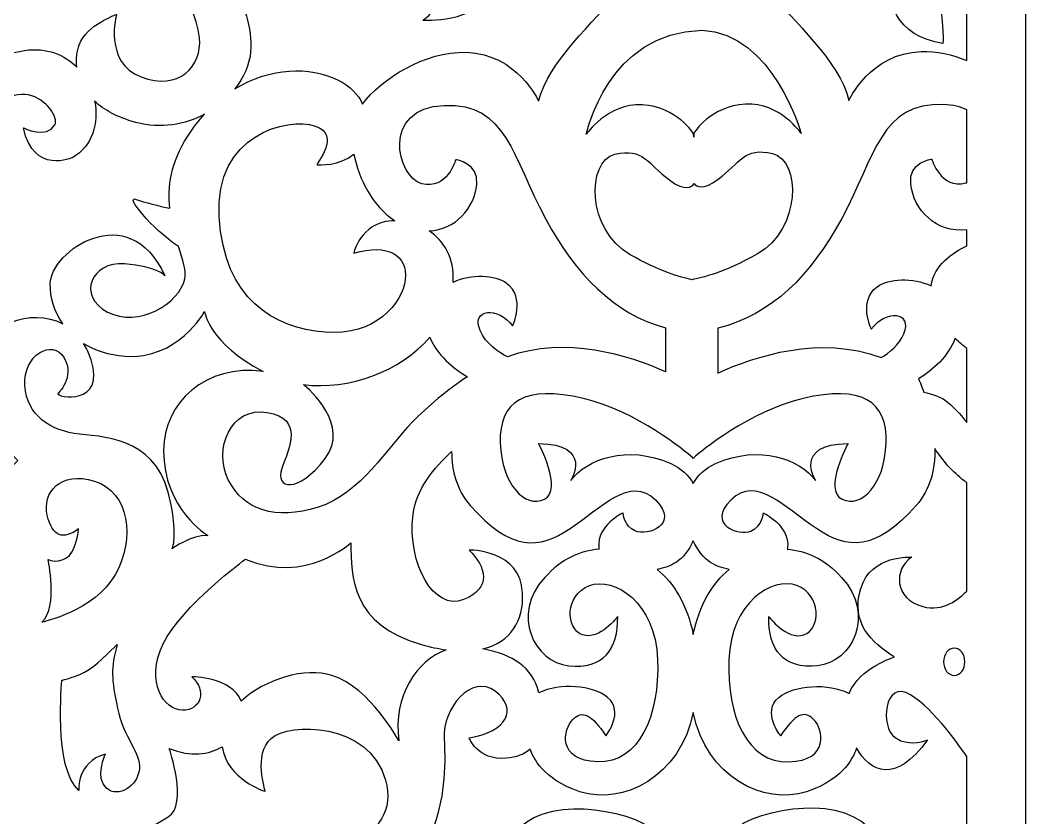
# Model space of a CAD drawing. Header units: centimetres. Extents: x -27 to -22.22, y -0.78 to 9.
# Drawn here: x -24.122 to -22.222, y 0.776 to 2.283 of the extents above; entities that cross this region are included whole.
import ezdxf

# ---------------------------------------------------------------- set-up
doc = ezdxf.new("R2010")
doc.units = ezdxf.units.CM
doc.header["$MEASUREMENT"] = 0
doc.layers.add('layer 1', color=7, linetype='Continuous')

msp = doc.modelspace()

# ---------------------------------------------------------------- linework, layer by layer
at = {"layer": 'layer 1', "color": 250, "lineweight": 30}
for points, knots in [([(-26.99914, 9.00077), (-26.99914, 9.00077), (-22.22244, 9.00077), (-22.22244, 9.00077), (-22.22244, 9.00077), (-22.22244, 9.00077), (-22.22244, -0.7761), (-22.22244, -0.7761), (-22.22244, -0.7761), (-22.22244, -0.7761), (-26.99914, -0.7761), (-26.99914, -0.7761), (-26.99914, -0.7761), (-26.99914, -0.7761), (-26.99914, 9.00077), (-26.99914, 9.00077)], [0, 0, 0, 0, 0.2, 0.2, 0.2, 0.2, 0.4, 0.4, 0.4, 0.4, 0.6, 0.6, 0.6, 0.6, 1, 1, 1, 1]), ([(-22.33418, 2.65579), (-22.33418, 2.65579), (-22.33418, 2.44066), (-22.33418, 2.44066), (-22.33418, 2.44066), (-22.35915, 2.44315), (-22.43363, 2.44529), (-22.46298, 2.38742), (-22.46298, 2.38742), (-22.49846, 2.31739), (-22.4646, 2.25286), (-22.37909, 2.23913), (-22.37909, 2.23913), (-22.37909, 2.23913), (-22.37747, 2.26934), (-22.38553, 2.32425), (-22.38553, 2.32425), (-22.39021, 2.35608), (-22.36023, 2.36902), (-22.33418, 2.37426), (-22.33418, 2.37426), (-22.33418, 2.37426), (-22.33418, 2.20713), (-22.33418, 2.20713), (-22.33418, 2.20713), (-22.36158, 2.21823), (-22.39109, 2.22486), (-22.4203, 2.22396), (-22.4203, 2.22396), (-22.51658, 2.22099), (-22.55684, 2.13158), (-22.55684, 2.13158), (-22.55684, 2.13158), (-22.57434, 2.20608), (-22.66362, 2.28205), (-22.70739, 2.33869), (-22.70739, 2.33869), (-22.75115, 2.39531), (-22.7249, 2.46534), (-22.64612, 2.49215), (-22.64612, 2.49215), (-22.56733, 2.51897), (-22.54283, 2.41617), (-22.58309, 2.39829), (-22.58309, 2.39829), (-22.62336, 2.3804), (-22.64612, 2.40424), (-22.64612, 2.40424), (-22.64612, 2.40424), (-22.64612, 2.40424), (-22.64787, 2.34912), (-22.60235, 2.33423), (-22.60235, 2.33423), (-22.55684, 2.31932), (-22.47455, 2.32528), (-22.48681, 2.45491), (-22.48681, 2.45491), (-22.49906, 2.58455), (-22.64787, 2.58006), (-22.73891, 2.54579), (-22.73891, 2.54579), (-22.82995, 2.51152), (-22.83169, 2.35954), (-22.83169, 2.34763), (-22.83169, 2.34763), (-22.83169, 2.3357), (-22.86144, 2.34018), (-22.86144, 2.34018), (-22.86144, 2.34018), (-22.86144, 2.34018), (-22.86116, 2.33921), (-22.86116, 2.33921), (-22.86116, 2.33921), (-22.86512, 2.34039), (-22.86799, 2.34251), (-22.86799, 2.3462), (-22.86799, 2.3462), (-22.86799, 2.35811), (-22.86974, 2.5101), (-22.96077, 2.54436), (-22.96077, 2.54436), (-23.05181, 2.57863), (-23.20061, 2.58312), (-23.21286, 2.45348), (-23.21286, 2.45348), (-23.22512, 2.32385), (-23.14285, 2.31789), (-23.09734, 2.33279), (-23.09734, 2.33279), (-23.05181, 2.34768), (-23.05356, 2.40282), (-23.05356, 2.40282), (-23.05356, 2.40282), (-23.05356, 2.40282), (-23.07631, 2.37897), (-23.11657, 2.39685), (-23.11657, 2.39685), (-23.15684, 2.41475), (-23.13233, 2.51756), (-23.05356, 2.49075), (-23.05356, 2.49075), (-22.97477, 2.46391), (-22.94852, 2.39387), (-22.99228, 2.33726), (-22.99228, 2.33726), (-23.03605, 2.28064), (-23.12534, 2.20465), (-23.14285, 2.13016), (-23.14285, 2.13016), (-23.14285, 2.13016), (-23.18312, 2.21955), (-23.27939, 2.22254), (-23.27939, 2.22254), (-23.3587, 2.22499), (-23.44041, 2.17183), (-23.47554, 2.1247), (-23.47554, 2.1247), (-23.48345, 2.14217), (-23.49831, 2.15856), (-23.52306, 2.1706), (-23.52306, 2.1706), (-23.57511, 2.19591), (-23.64934, 2.19501), (-23.71686, 2.1533), (-23.71686, 2.1533), (-23.69963, 2.17513), (-23.68889, 2.19972), (-23.68706, 2.22336), (-23.68706, 2.22336), (-23.68348, 2.26973), (-23.70158, 2.3165), (-23.71645, 2.34622), (-23.71645, 2.34622), (-23.66509, 2.34538), (-23.6099, 2.35186), (-23.55424, 2.36792), (-23.55424, 2.36792), (-23.51116, 2.38034), (-23.47146, 2.39719), (-23.43811, 2.41702), (-23.43811, 2.41702), (-23.41768, 2.41662), (-23.34997, 2.41196), (-23.33152, 2.36843), (-23.33152, 2.36843), (-23.30967, 2.317), (-23.36173, 2.2827), (-23.36173, 2.2827), (-23.36173, 2.2827), (-23.36173, 2.2827), (-23.25764, 2.27699), (-23.24086, 2.33556), (-23.24086, 2.33556), (-23.2247, 2.39191), (-23.26444, 2.46672), (-23.3765, 2.46477), (-23.3765, 2.46477), (-23.36157, 2.48042), (-23.35049, 2.49695), (-23.34418, 2.51392), (-23.34418, 2.51392), (-23.3214, 2.57503), (-23.31791, 2.63164), (-23.3214, 2.68974), (-23.3214, 2.68974), (-23.32492, 2.74785), (-23.26889, 2.81191), (-23.22512, 2.77915), (-23.22512, 2.77915), (-23.18135, 2.74637), (-23.20236, 2.70167), (-23.27414, 2.69124), (-23.27414, 2.69124), (-23.27414, 2.69124), (-23.25839, 2.64801), (-23.20411, 2.6525), (-23.20411, 2.6525), (-23.18471, 2.65409), (-23.1696, 2.65988), (-23.15861, 2.66972), (-23.15861, 2.66972), (-23.15403, 2.65536), (-23.13476, 2.61217), (-23.06504, 2.58932), (-23.06504, 2.58932), (-22.98437, 2.56292), (-22.87524, 2.61722), (-22.85088, 2.73872), (-22.85088, 2.73872), (-22.82649, 2.61722), (-22.7174, 2.56292), (-22.63674, 2.58932), (-22.63674, 2.58932), (-22.56301, 2.61347), (-22.54573, 2.66036), (-22.54251, 2.67189), (-22.54251, 2.67189), (-22.51696, 2.62669), (-22.46851, 2.60249), (-22.40814, 2.68727), (-22.40814, 2.68727), (-22.40814, 2.68727), (-22.44038, 2.67218), (-22.46943, 2.69138), (-22.46943, 2.69138), (-22.49846, 2.71063), (-22.4904, 2.80261), (-22.44038, 2.7724), (-22.44038, 2.7724), (-22.39566, 2.7454), (-22.34451, 2.6712), (-22.33418, 2.65579)], [0, 0, 0, 0, 0.0185185, 0.0185185, 0.0185185, 0.0185185, 0.037037, 0.037037, 0.037037, 0.037037, 0.0555556, 0.0555556, 0.0555556, 0.0555556, 0.0740741, 0.0740741, 0.0740741, 0.0740741, 0.0925926, 0.0925926, 0.0925926, 0.0925926, 0.1111111, 0.1111111, 0.1111111, 0.1111111, 0.1296296, 0.1296296, 0.1296296, 0.1296296, 0.1481481, 0.1481481, 0.1481481, 0.1481481, 0.1666667, 0.1666667, 0.1666667, 0.1666667, 0.1851852, 0.1851852, 0.1851852, 0.1851852, 0.2037037, 0.2037037, 0.2037037, 0.2037037, 0.2222222, 0.2222222, 0.2222222, 0.2222222, 0.2407407, 0.2407407, 0.2407407, 0.2407407, 0.2592593, 0.2592593, 0.2592593, 0.2592593, 0.2777778, 0.2777778, 0.2777778, 0.2777778, 0.2962963, 0.2962963, 0.2962963, 0.2962963, 0.3148148, 0.3148148, 0.3148148, 0.3148148, 0.3333333, 0.3333333, 0.3333333, 0.3333333, 0.3518519, 0.3518519, 0.3518519, 0.3518519, 0.3703704, 0.3703704, 0.3703704, 0.3703704, 0.3888889, 0.3888889, 0.3888889, 0.3888889, 0.4074074, 0.4074074, 0.4074074, 0.4074074, 0.4259259, 0.4259259, 0.4259259, 0.4259259, 0.4444444, 0.4444444, 0.4444444, 0.4444444, 0.462963, 0.462963, 0.462963, 0.462963, 0.4814815, 0.4814815, 0.4814815, 0.4814815, 0.5, 0.5, 0.5, 0.5, 0.5185185, 0.5185185, 0.5185185, 0.5185185, 0.537037, 0.537037, 0.537037, 0.537037, 0.5555556, 0.5555556, 0.5555556, 0.5555556, 0.5740741, 0.5740741, 0.5740741, 0.5740741, 0.5925926, 0.5925926, 0.5925926, 0.5925926, 0.6111111, 0.6111111, 0.6111111, 0.6111111, 0.6296296, 0.6296296, 0.6296296, 0.6296296, 0.6481481, 0.6481481, 0.6481481, 0.6481481, 0.6666667, 0.6666667, 0.6666667, 0.6666667, 0.6851852, 0.6851852, 0.6851852, 0.6851852, 0.7037037, 0.7037037, 0.7037037, 0.7037037, 0.7222222, 0.7222222, 0.7222222, 0.7222222, 0.7407407, 0.7407407, 0.7407407, 0.7407407, 0.7592593, 0.7592593, 0.7592593, 0.7592593, 0.7777778, 0.7777778, 0.7777778, 0.7777778, 0.7962963, 0.7962963, 0.7962963, 0.7962963, 0.8148148, 0.8148148, 0.8148148, 0.8148148, 0.8333333, 0.8333333, 0.8333333, 0.8333333, 0.8518519, 0.8518519, 0.8518519, 0.8518519, 0.8703704, 0.8703704, 0.8703704, 0.8703704, 0.8888889, 0.8888889, 0.8888889, 0.8888889, 0.9074074, 0.9074074, 0.9074074, 0.9074074, 0.9259259, 0.9259259, 0.9259259, 0.9259259, 0.9444444, 0.9444444, 0.9444444, 0.9444444, 0.962963, 0.962963, 0.962963, 0.962963, 1, 1, 1, 1]), ([(-24.55658, 2.21049), (-24.57098, 2.22837), (-24.59462, 2.26407), (-24.58862, 2.29978), (-24.58862, 2.29978), (-24.58014, 2.35032), (-24.46774, 2.37921), (-24.41895, 2.35755), (-24.41895, 2.35755), (-24.37015, 2.33588), (-24.39562, 2.28172), (-24.39562, 2.28172), (-24.39562, 2.28172), (-24.37356, 2.29547), (-24.36502, 2.31151), (-24.36454, 2.32784), (-24.36454, 2.32784), (-24.3172, 2.30047), (-24.26498, 2.29093), (-24.2189, 2.31284), (-24.2189, 2.31284), (-24.12255, 2.35859), (-24.07102, 2.50926), (-24.07102, 2.50926), (-24.07102, 2.50926), (-24.06571, 2.48053), (-24.0111, 2.44104), (-23.96414, 2.4259), (-23.96414, 2.4259), (-23.93737, 2.4071), (-23.88939, 2.37721), (-23.83776, 2.36296), (-23.83776, 2.36296), (-23.83403, 2.36194), (-23.83028, 2.36096), (-23.82645, 2.36002), (-23.82645, 2.36002), (-23.81122, 2.33271), (-23.78778, 2.28966), (-23.78367, 2.24971), (-23.78367, 2.24971), (-23.77823, 2.19695), (-23.82246, 2.14847), (-23.89396, 2.1759), (-23.89396, 2.1759), (-23.96546, 2.20331), (-23.94028, 2.29412), (-23.94028, 2.29412), (-23.94028, 2.29412), (-23.94028, 2.29412), (-23.99662, 2.27484), (-24.01084, 2.23647), (-24.01084, 2.23647), (-24.01505, 2.22514), (-24.01719, 2.21039), (-24.01524, 2.19443), (-24.01524, 2.19443), (-24.03836, 2.21783), (-24.07198, 2.23191), (-24.11417, 2.22602), (-24.11417, 2.22602), (-24.24355, 2.20796), (-24.2582, 2.10043), (-24.2582, 2.10043), (-24.2582, 2.10043), (-24.30583, 2.1706), (-24.44135, 2.24228), (-24.5494, 2.21268), (-24.5494, 2.21268), (-24.55187, 2.212), (-24.55424, 2.21126), (-24.55658, 2.21049)], [0, 0, 0, 0, 0.0526316, 0.0526316, 0.0526316, 0.0526316, 0.1052632, 0.1052632, 0.1052632, 0.1052632, 0.1578947, 0.1578947, 0.1578947, 0.1578947, 0.2105263, 0.2105263, 0.2105263, 0.2105263, 0.2631579, 0.2631579, 0.2631579, 0.2631579, 0.3157895, 0.3157895, 0.3157895, 0.3157895, 0.3684211, 0.3684211, 0.3684211, 0.3684211, 0.4210526, 0.4210526, 0.4210526, 0.4210526, 0.4736842, 0.4736842, 0.4736842, 0.4736842, 0.5263158, 0.5263158, 0.5263158, 0.5263158, 0.5789474, 0.5789474, 0.5789474, 0.5789474, 0.6315789, 0.6315789, 0.6315789, 0.6315789, 0.6842105, 0.6842105, 0.6842105, 0.6842105, 0.7368421, 0.7368421, 0.7368421, 0.7368421, 0.7894737, 0.7894737, 0.7894737, 0.7894737, 0.8421053, 0.8421053, 0.8421053, 0.8421053, 0.8947368, 0.8947368, 0.8947368, 0.8947368, 1, 1, 1, 1]), ([(-22.84987, 2.06227), (-22.84987, 2.06227), (-22.84962, 2.07022), (-22.84962, 2.07022), (-22.84962, 2.07022), (-22.84962, 2.07022), (-22.81766, 2.12108), (-22.75237, 2.12462), (-22.75237, 2.12462), (-22.68708, 2.12817), (-22.64678, 2.06905), (-22.64678, 2.06905), (-22.64678, 2.06905), (-22.64678, 2.06905), (-22.69991, 2.25929), (-22.83408, 2.26408), (-22.83408, 2.26408), (-22.83408, 2.26408), (-22.83408, 2.26402), (-22.83408, 2.26402), (-22.83408, 2.26402), (-23.01233, 2.26151), (-23.05288, 2.06762), (-23.05288, 2.06762), (-23.05288, 2.06762), (-23.05288, 2.06762), (-23.01259, 2.12672), (-22.9473, 2.12319), (-22.9473, 2.12319), (-22.882, 2.11963), (-22.85007, 2.06879), (-22.85007, 2.06879), (-22.85007, 2.06879), (-22.85007, 2.06879), (-22.84987, 2.06227), (-22.84987, 2.06227)], [0, 0, 0, 0, 0.1, 0.1, 0.1, 0.1, 0.2, 0.2, 0.2, 0.2, 0.3, 0.3, 0.3, 0.3, 0.4, 0.4, 0.4, 0.4, 0.5, 0.5, 0.5, 0.5, 0.6, 0.6, 0.6, 0.6, 0.7, 0.7, 0.7, 0.7, 0.8, 0.8, 0.8, 0.8, 1, 1, 1, 1]), ([(-23.98162, 2.13021), (-23.9643, 2.11394), (-23.93927, 2.09966), (-23.9041, 2.09012), (-23.9041, 2.09012), (-23.85635, 2.07715), (-23.81078, 2.08569), (-23.77381, 2.10569), (-23.77381, 2.10569), (-23.78505, 2.09338), (-23.79579, 2.07953), (-23.80582, 2.06406), (-23.80582, 2.06406), (-23.83831, 2.01401), (-23.84391, 1.96799), (-23.83967, 1.92787), (-23.83967, 1.92787), (-23.85932, 1.93218), (-23.88774, 1.93887), (-23.90307, 1.94465), (-23.90307, 1.94465), (-23.92608, 1.95338), (-23.8737, 1.88888), (-23.82296, 1.85555), (-23.82296, 1.85555), (-23.81505, 1.83022), (-23.8082, 1.80953), (-23.81136, 1.79451), (-23.81136, 1.79451), (-23.8211, 1.74839), (-23.89889, 1.7011), (-23.95725, 1.73185), (-23.95725, 1.73185), (-24.01558, 1.76259), (-23.98781, 1.82761), (-23.92529, 1.82288), (-23.92529, 1.82288), (-23.86277, 1.81814), (-23.8489, 1.80042), (-23.8489, 1.80042), (-23.8489, 1.80042), (-23.91834, 1.95057), (-24.0656, 1.84535), (-24.0656, 1.78504), (-24.0656, 1.78504), (-24.0656, 1.75974), (-24.05809, 1.73295), (-24.04205, 1.70986), (-24.04205, 1.70986), (-24.10234, 1.74133), (-24.1882, 1.70783), (-24.2055, 1.63995), (-24.2055, 1.63995), (-24.22826, 1.55056), (-24.12703, 1.45171), (-24.12703, 1.45171), (-24.12703, 1.45171), (-24.17947, 1.40136), (-24.15392, 1.31668), (-24.15392, 1.31668), (-24.15392, 1.31668), (-24.19021, 1.33957), (-24.23591, 1.34529), (-24.25608, 1.28924), (-24.25608, 1.28924), (-24.27625, 1.23316), (-24.22651, 1.21028), (-24.22651, 1.21028), (-24.22651, 1.21028), (-24.23591, 1.23889), (-24.21442, 1.27093), (-24.18215, 1.26636), (-24.18215, 1.26636), (-24.14988, 1.26178), (-24.12166, 1.20914), (-24.14182, 1.16565), (-24.14182, 1.16565), (-24.16199, 1.1222), (-24.23862, 1.12562), (-24.32735, 1.19198), (-24.32735, 1.19198), (-24.41607, 1.25834), (-24.44604, 1.38505), (-24.43504, 1.46608), (-24.43504, 1.46608), (-24.43055, 1.49935), (-24.41988, 1.52866), (-24.40885, 1.55169), (-24.40885, 1.55169), (-24.38392, 1.52773), (-24.35258, 1.51615), (-24.31782, 1.51615), (-24.31782, 1.51615), (-24.25062, 1.51615), (-24.20961, 1.58154), (-24.20961, 1.58154), (-24.20961, 1.58154), (-24.27961, 1.56889), (-24.32415, 1.59238), (-24.35385, 1.64652), (-24.35385, 1.64652), (-24.38354, 1.70067), (-24.35172, 1.75304), (-24.2987, 1.80178), (-24.2987, 1.80178), (-24.24568, 1.85053), (-24.22023, 2.02021), (-24.22023, 2.02021), (-24.22023, 2.02021), (-24.15023, 2.23142), (-24.04205, 2.11227), (-24.0569, 2.08519), (-24.0569, 2.08519), (-24.07176, 2.05812), (-24.11628, 2.07977), (-24.11628, 2.07977), (-24.11628, 2.07977), (-24.0972, 1.98953), (-24.02295, 2.02381), (-24.02295, 2.02381), (-24.02295, 2.02381), (-23.98571, 2.04546), (-23.9734, 2.08897), (-23.98162, 2.13021)], [0, 0, 0, 0, 0.03125, 0.03125, 0.03125, 0.03125, 0.0625, 0.0625, 0.0625, 0.0625, 0.09375, 0.09375, 0.09375, 0.09375, 0.125, 0.125, 0.125, 0.125, 0.15625, 0.15625, 0.15625, 0.15625, 0.1875, 0.1875, 0.1875, 0.1875, 0.21875, 0.21875, 0.21875, 0.21875, 0.25, 0.25, 0.25, 0.25, 0.28125, 0.28125, 0.28125, 0.28125, 0.3125, 0.3125, 0.3125, 0.3125, 0.34375, 0.34375, 0.34375, 0.34375, 0.375, 0.375, 0.375, 0.375, 0.40625, 0.40625, 0.40625, 0.40625, 0.4375, 0.4375, 0.4375, 0.4375, 0.46875, 0.46875, 0.46875, 0.46875, 0.5, 0.5, 0.5, 0.5, 0.53125, 0.53125, 0.53125, 0.53125, 0.5625, 0.5625, 0.5625, 0.5625, 0.59375, 0.59375, 0.59375, 0.59375, 0.625, 0.625, 0.625, 0.625, 0.65625, 0.65625, 0.65625, 0.65625, 0.6875, 0.6875, 0.6875, 0.6875, 0.71875, 0.71875, 0.71875, 0.71875, 0.75, 0.75, 0.75, 0.75, 0.78125, 0.78125, 0.78125, 0.78125, 0.8125, 0.8125, 0.8125, 0.8125, 0.84375, 0.84375, 0.84375, 0.84375, 0.875, 0.875, 0.875, 0.875, 0.90625, 0.90625, 0.90625, 0.90625, 0.9375, 0.9375, 0.9375, 0.9375, 1, 1, 1, 1]), ([(-22.33418, 2.11393), (-22.33418, 2.11393), (-22.33418, 1.97616), (-22.33418, 1.97616), (-22.33418, 1.97616), (-22.33477, 1.97597), (-22.33536, 1.97579), (-22.33596, 1.97563), (-22.33596, 1.97563), (-22.38356, 1.96317), (-22.40006, 2.02082), (-22.40006, 2.02082), (-22.40006, 2.02082), (-22.40006, 2.02082), (-22.44492, 2.01517), (-22.43972, 1.97424), (-22.43972, 1.97424), (-22.43542, 1.92488), (-22.3912, 1.88008), (-22.33418, 1.88723), (-22.33418, 1.88723), (-22.33418, 1.88723), (-22.33418, 1.85703), (-22.33418, 1.85703), (-22.33418, 1.85703), (-22.35963, 1.84456), (-22.39662, 1.82005), (-22.40155, 1.78149), (-22.40155, 1.78149), (-22.43669, 1.79752), (-22.48133, 1.79576), (-22.50327, 1.77966), (-22.50327, 1.77966), (-22.53974, 1.75291), (-22.51459, 1.69939), (-22.51459, 1.69939), (-22.51459, 1.69939), (-22.48691, 1.73685), (-22.43535, 1.73149), (-22.45297, 1.69083), (-22.45297, 1.69083), (-22.46224, 1.66939), (-22.48061, 1.65475), (-22.49592, 1.64577), (-22.49592, 1.64577), (-22.61058, 1.68956), (-22.73495, 1.64832), (-22.80418, 1.61657), (-22.80418, 1.61657), (-22.80418, 1.61657), (-22.80418, 1.70137), (-22.80418, 1.70137), (-22.80418, 1.70137), (-22.7026, 1.72641), (-22.62827, 1.80161), (-22.57037, 1.90862), (-22.57037, 1.90862), (-22.50627, 2.02706), (-22.49711, 2.12837), (-22.37808, 2.1237), (-22.37808, 2.1237), (-22.36025, 2.123), (-22.34578, 2.11947), (-22.33418, 2.11393)], [0, 0, 0, 0, 0.0588235, 0.0588235, 0.0588235, 0.0588235, 0.1176471, 0.1176471, 0.1176471, 0.1176471, 0.1764706, 0.1764706, 0.1764706, 0.1764706, 0.2352941, 0.2352941, 0.2352941, 0.2352941, 0.2941176, 0.2941176, 0.2941176, 0.2941176, 0.3529412, 0.3529412, 0.3529412, 0.3529412, 0.4117647, 0.4117647, 0.4117647, 0.4117647, 0.4705882, 0.4705882, 0.4705882, 0.4705882, 0.5294118, 0.5294118, 0.5294118, 0.5294118, 0.5882353, 0.5882353, 0.5882353, 0.5882353, 0.6470588, 0.6470588, 0.6470588, 0.6470588, 0.7058824, 0.7058824, 0.7058824, 0.7058824, 0.7647059, 0.7647059, 0.7647059, 0.7647059, 0.8235294, 0.8235294, 0.8235294, 0.8235294, 0.8823529, 0.8823529, 0.8823529, 0.8823529, 1, 1, 1, 1]), ([(-23.34998, 1.88507), (-23.32198, 1.8665), (-23.30114, 1.83438), (-23.30465, 1.78797), (-23.30465, 1.78797), (-23.26957, 1.8038), (-23.22516, 1.80201), (-23.20331, 1.78598), (-23.20331, 1.78598), (-23.16684, 1.75922), (-23.19199, 1.70569), (-23.19199, 1.70569), (-23.19199, 1.70569), (-23.21967, 1.74315), (-23.27122, 1.73782), (-23.25362, 1.69713), (-23.25362, 1.69713), (-23.24245, 1.67132), (-23.21813, 1.65541), (-23.20182, 1.64724), (-23.20182, 1.64724), (-23.09123, 1.68751), (-22.9723, 1.64999), (-22.90299, 1.61903), (-22.90299, 1.61903), (-22.90299, 1.61903), (-22.90299, 1.70192), (-22.90299, 1.70192), (-22.90299, 1.70192), (-23.00074, 1.72872), (-23.07285, 1.80282), (-23.12931, 1.90716), (-23.12931, 1.90716), (-23.1934, 2.02563), (-23.20256, 2.12695), (-23.32161, 2.12227), (-23.32161, 2.12227), (-23.44063, 2.11759), (-23.41134, 1.98668), (-23.36373, 1.97419), (-23.36373, 1.97419), (-23.31611, 1.96174), (-23.29962, 2.01941), (-23.29962, 2.01941), (-23.29962, 2.01941), (-23.29962, 2.01941), (-23.25476, 2.01372), (-23.25996, 1.9728), (-23.25996, 1.9728), (-23.26386, 1.92804), (-23.30063, 1.887), (-23.34998, 1.88507)], [0, 0, 0, 0, 0.0714286, 0.0714286, 0.0714286, 0.0714286, 0.1428571, 0.1428571, 0.1428571, 0.1428571, 0.2142857, 0.2142857, 0.2142857, 0.2142857, 0.2857143, 0.2857143, 0.2857143, 0.2857143, 0.3571429, 0.3571429, 0.3571429, 0.3571429, 0.4285714, 0.4285714, 0.4285714, 0.4285714, 0.5, 0.5, 0.5, 0.5, 0.5714286, 0.5714286, 0.5714286, 0.5714286, 0.6428571, 0.6428571, 0.6428571, 0.6428571, 0.7142857, 0.7142857, 0.7142857, 0.7142857, 0.7857143, 0.7857143, 0.7857143, 0.7857143, 0.8571429, 0.8571429, 0.8571429, 0.8571429, 1, 1, 1, 1]), ([(-23.49182, 2.03039), (-23.49184, 2.03038), (-23.49188, 2.03034), (-23.49192, 2.0303), (-23.49192, 2.0303), (-23.51939, 2.00693), (-23.55786, 2.01006), (-23.56151, 2.01006), (-23.56151, 2.01006), (-23.56516, 2.01006), (-23.5139, 2.06617), (-23.56516, 2.08329), (-23.56516, 2.08329), (-23.61644, 2.10043), (-23.75562, 2.06772), (-23.74645, 1.91186), (-23.74645, 1.91186), (-23.73733, 1.75599), (-23.64208, 1.70144), (-23.54686, 1.69365), (-23.54686, 1.69365), (-23.45162, 1.68584), (-23.40035, 1.7482), (-23.39486, 1.7934), (-23.39486, 1.7934), (-23.38937, 1.83859), (-23.42782, 1.86198), (-23.49192, 1.84328), (-23.49192, 1.84328), (-23.49192, 1.84328), (-23.48092, 1.89937), (-23.42052, 1.90406), (-23.42052, 1.90406), (-23.41855, 1.90422), (-23.41656, 1.90429), (-23.41455, 1.90432), (-23.41455, 1.90432), (-23.45702, 1.93195), (-23.48292, 1.98407), (-23.49182, 2.03039)], [0, 0, 0, 0, 0.0909091, 0.0909091, 0.0909091, 0.0909091, 0.1818182, 0.1818182, 0.1818182, 0.1818182, 0.2727273, 0.2727273, 0.2727273, 0.2727273, 0.3636364, 0.3636364, 0.3636364, 0.3636364, 0.4545455, 0.4545455, 0.4545455, 0.4545455, 0.5454545, 0.5454545, 0.5454545, 0.5454545, 0.6363636, 0.6363636, 0.6363636, 0.6363636, 0.7272727, 0.7272727, 0.7272727, 0.7272727, 0.8181818, 0.8181818, 0.8181818, 0.8181818, 1, 1, 1, 1]), ([(-22.85357, 1.79302), (-22.83498, 1.7962), (-22.79093, 1.80684), (-22.72969, 1.84158), (-22.72969, 1.84158), (-22.64728, 1.88836), (-22.64678, 2.01821), (-22.70099, 2.0312), (-22.70099, 2.0312), (-22.75515, 2.04421), (-22.76211, 2.01349), (-22.80377, 1.98274), (-22.80377, 1.98274), (-22.83208, 1.96186), (-22.84436, 1.96825), (-22.84932, 1.9745), (-22.84932, 1.9745), (-22.85352, 1.96797), (-22.86541, 1.95883), (-22.89591, 1.98132), (-22.89591, 1.98132), (-22.93759, 2.01205), (-22.94453, 2.04279), (-22.99872, 2.02978), (-22.99872, 2.02978), (-23.05288, 2.01678), (-23.05241, 1.88691), (-22.96998, 1.84016), (-22.96998, 1.84016), (-22.91582, 1.80943), (-22.87509, 1.79757), (-22.85357, 1.79302)], [0, 0, 0, 0, 0.1111111, 0.1111111, 0.1111111, 0.1111111, 0.2222222, 0.2222222, 0.2222222, 0.2222222, 0.3333333, 0.3333333, 0.3333333, 0.3333333, 0.4444444, 0.4444444, 0.4444444, 0.4444444, 0.5555556, 0.5555556, 0.5555556, 0.5555556, 0.6666667, 0.6666667, 0.6666667, 0.6666667, 0.7777778, 0.7777778, 0.7777778, 0.7777778, 1, 1, 1, 1]), ([(-24.00239, 1.67246), (-23.99988, 1.66835), (-23.99753, 1.66397), (-23.99542, 1.65932), (-23.99542, 1.65932), (-23.94991, 1.5595), (-24.04267, 1.56695), (-24.05143, 1.57737), (-24.05143, 1.57737), (-24.05143, 1.57737), (-24.01805, 1.60862), (-24.03926, 1.64561), (-24.03926, 1.64561), (-24.06047, 1.68263), (-24.11774, 1.65013), (-24.1135, 1.59327), (-24.1135, 1.59327), (-24.10926, 1.53641), (-24.06684, 1.50752), (-24.00957, 1.50121), (-24.00957, 1.50121), (-23.95231, 1.49489), (-23.85887, 1.49095), (-23.83785, 1.37027), (-23.83785, 1.37027), (-23.83785, 1.37027), (-23.82454, 1.31098), (-23.8353, 1.28467), (-23.8353, 1.28467), (-23.8353, 1.28467), (-23.79768, 1.31212), (-23.76809, 1.30983), (-23.76809, 1.30983), (-23.76809, 1.30983), (-23.85144, 1.35978), (-23.85144, 1.47041), (-23.85144, 1.47041), (-23.85144, 1.56101), (-23.77113, 1.63456), (-23.66337, 1.61952), (-23.66337, 1.61952), (-23.76552, 1.67252), (-23.77393, 1.7326), (-23.77393, 1.7326), (-23.77393, 1.7326), (-23.77393, 1.7326), (-23.82522, 1.64066), (-23.92411, 1.64846), (-23.92411, 1.64846), (-23.95586, 1.65095), (-23.98179, 1.65971), (-24.00239, 1.67246)], [0, 0, 0, 0, 0.0714286, 0.0714286, 0.0714286, 0.0714286, 0.1428571, 0.1428571, 0.1428571, 0.1428571, 0.2142857, 0.2142857, 0.2142857, 0.2142857, 0.2857143, 0.2857143, 0.2857143, 0.2857143, 0.3571429, 0.3571429, 0.3571429, 0.3571429, 0.4285714, 0.4285714, 0.4285714, 0.4285714, 0.5, 0.5, 0.5, 0.5, 0.5714286, 0.5714286, 0.5714286, 0.5714286, 0.6428571, 0.6428571, 0.6428571, 0.6428571, 0.7142857, 0.7142857, 0.7142857, 0.7142857, 0.7857143, 0.7857143, 0.7857143, 0.7857143, 0.8571429, 0.8571429, 0.8571429, 0.8571429, 1, 1, 1, 1]), ([(-23.34866, 1.6844), (-23.4034, 1.62), (-23.50132, 1.58378), (-23.58735, 1.59486), (-23.58735, 1.59486), (-23.57637, 1.58585), (-23.49804, 1.51811), (-23.54625, 1.4552), (-23.54625, 1.4552), (-23.59801, 1.38766), (-23.6417, 1.39745), (-23.62792, 1.43662), (-23.62792, 1.43662), (-23.61411, 1.47576), (-23.5865, 1.53058), (-23.65553, 1.54232), (-23.65553, 1.54232), (-23.72453, 1.55407), (-23.75788, 1.47283), (-23.72912, 1.41507), (-23.72912, 1.41507), (-23.70037, 1.35731), (-23.64025, 1.33828), (-23.55969, 1.36321), (-23.55969, 1.36321), (-23.47911, 1.38815), (-23.42782, 1.477), (-23.38204, 1.52375), (-23.38204, 1.52375), (-23.35171, 1.55473), (-23.31495, 1.58502), (-23.27759, 1.60964), (-23.27759, 1.60964), (-23.30381, 1.62548), (-23.33565, 1.65124), (-23.34866, 1.6844)], [0, 0, 0, 0, 0.1, 0.1, 0.1, 0.1, 0.2, 0.2, 0.2, 0.2, 0.3, 0.3, 0.3, 0.3, 0.4, 0.4, 0.4, 0.4, 0.5, 0.5, 0.5, 0.5, 0.6, 0.6, 0.6, 0.6, 0.7, 0.7, 0.7, 0.7, 0.8, 0.8, 0.8, 0.8, 1, 1, 1, 1]), ([(-22.33418, 1.66326), (-22.33418, 1.66326), (-22.33418, 1.52348), (-22.33418, 1.52348), (-22.33418, 1.52348), (-22.34072, 1.53182), (-22.35441, 1.54832), (-22.37039, 1.56193), (-22.37039, 1.56193), (-22.38149, 1.57138), (-22.39974, 1.57709), (-22.41533, 1.58043), (-22.41533, 1.58043), (-22.42022, 1.59408), (-22.42433, 1.60319), (-22.42543, 1.60554), (-22.42543, 1.60554), (-22.39889, 1.62217), (-22.36787, 1.64852), (-22.35647, 1.6821), (-22.35647, 1.6821), (-22.34853, 1.67445), (-22.34074, 1.66813), (-22.33418, 1.66326)], [0, 0, 0, 0, 0.1428571, 0.1428571, 0.1428571, 0.1428571, 0.2857143, 0.2857143, 0.2857143, 0.2857143, 0.4285714, 0.4285714, 0.4285714, 0.4285714, 0.5714286, 0.5714286, 0.5714286, 0.5714286, 0.7142857, 0.7142857, 0.7142857, 0.7142857, 1, 1, 1, 1]), ([(-22.85088, 1.40777), (-22.85959, 1.42357), (-22.87328, 1.437), (-22.89313, 1.44572), (-22.89313, 1.44572), (-22.97648, 1.48238), (-23.05149, 1.454), (-23.08204, 1.4138), (-23.08204, 1.4138), (-23.08204, 1.4138), (-23.03898, 1.48238), (-23.14317, 1.48355), (-23.14317, 1.48355), (-23.14317, 1.48355), (-23.09594, 1.39608), (-23.13207, 1.37835), (-23.13207, 1.37835), (-23.16818, 1.3606), (-23.21263, 1.40553), (-23.21543, 1.48473), (-23.21543, 1.48473), (-23.21819, 1.56396), (-23.16818, 1.59469), (-23.05843, 1.56867), (-23.05843, 1.56867), (-22.95717, 1.54467), (-22.86535, 1.46832), (-22.85179, 1.45668), (-22.85179, 1.45668), (-22.85179, 1.45668), (-22.8517, 1.4552), (-22.8517, 1.4552), (-22.8517, 1.4552), (-22.8517, 1.4552), (-22.8514, 1.45544), (-22.85088, 1.45591), (-22.85088, 1.45591), (-22.85034, 1.45544), (-22.85007, 1.4552), (-22.85007, 1.4552), (-22.85007, 1.4552), (-22.85007, 1.4552), (-22.84998, 1.45668), (-22.84998, 1.45668), (-22.84998, 1.45668), (-22.83645, 1.46829), (-22.74464, 1.54466), (-22.64333, 1.56867), (-22.64333, 1.56867), (-22.53357, 1.59469), (-22.48358, 1.56396), (-22.48635, 1.48473), (-22.48635, 1.48473), (-22.48912, 1.40553), (-22.53357, 1.3606), (-22.5697, 1.37835), (-22.5697, 1.37835), (-22.60582, 1.39608), (-22.55858, 1.48355), (-22.55858, 1.48355), (-22.55858, 1.48355), (-22.66278, 1.48238), (-22.61971, 1.4138), (-22.61971, 1.4138), (-22.61971, 1.4138), (-22.65028, 1.454), (-22.72529, 1.48238), (-22.80863, 1.44572), (-22.80863, 1.44572), (-22.82849, 1.437), (-22.84218, 1.42357), (-22.85088, 1.40777)], [0, 0, 0, 0, 0.0526316, 0.0526316, 0.0526316, 0.0526316, 0.1052632, 0.1052632, 0.1052632, 0.1052632, 0.1578947, 0.1578947, 0.1578947, 0.1578947, 0.2105263, 0.2105263, 0.2105263, 0.2105263, 0.2631579, 0.2631579, 0.2631579, 0.2631579, 0.3157895, 0.3157895, 0.3157895, 0.3157895, 0.3684211, 0.3684211, 0.3684211, 0.3684211, 0.4210526, 0.4210526, 0.4210526, 0.4210526, 0.4736842, 0.4736842, 0.4736842, 0.4736842, 0.5263158, 0.5263158, 0.5263158, 0.5263158, 0.5789474, 0.5789474, 0.5789474, 0.5789474, 0.6315789, 0.6315789, 0.6315789, 0.6315789, 0.6842105, 0.6842105, 0.6842105, 0.6842105, 0.7368421, 0.7368421, 0.7368421, 0.7368421, 0.7894737, 0.7894737, 0.7894737, 0.7894737, 0.8421053, 0.8421053, 0.8421053, 0.8421053, 0.8947368, 0.8947368, 0.8947368, 0.8947368, 1, 1, 1, 1]), ([(-23.30735, 1.46823), (-23.34054, 1.43808), (-23.37476, 1.39632), (-23.3802, 1.34919), (-23.3802, 1.34919), (-23.39118, 1.25412), (-23.3399, 1.16684), (-23.28498, 1.18865), (-23.28498, 1.18865), (-23.23003, 1.21048), (-23.24285, 1.251), (-23.27399, 1.28219), (-23.27399, 1.28219), (-23.27399, 1.28219), (-23.17692, 1.28373), (-23.17326, 1.20114), (-23.17326, 1.20114), (-23.17092, 1.1484), (-23.19565, 1.10813), (-23.24812, 1.09561), (-23.24812, 1.09561), (-23.19139, 1.08391), (-23.15551, 1.06287), (-23.14244, 1.01275), (-23.14244, 1.01275), (-23.10311, 1.0317), (-23.04079, 1.02704), (-23.01265, 1.00386), (-23.01265, 1.00386), (-22.97976, 0.97676), (-23.01583, 0.93165), (-23.01583, 0.93165), (-23.01583, 0.93165), (-23.0434, 0.97226), (-23.06036, 0.98037), (-23.07841, 0.96234), (-23.07841, 0.96234), (-23.09642, 0.94429), (-23.10921, 0.88447), (-23.03123, 0.88226), (-23.03123, 0.88226), (-22.95327, 0.88004), (-22.91426, 0.96853), (-22.91818, 1.0758), (-22.91818, 1.0758), (-22.92208, 1.18311), (-23.00005, 1.23288), (-23.04684, 1.21517), (-23.04684, 1.21517), (-23.09362, 1.19747), (-23.09232, 1.13333), (-23.05984, 1.12225), (-23.05984, 1.12225), (-23.02733, 1.11121), (-22.99354, 1.15656), (-22.99354, 1.15656), (-22.99354, 1.15656), (-22.99226, 1.09462), (-23.02084, 1.05701), (-23.08582, 1.06366), (-23.08582, 1.06366), (-23.15079, 1.07028), (-23.19629, 1.15988), (-23.1313, 1.23066), (-23.1313, 1.23066), (-23.09897, 1.26588), (-23.06342, 1.28165), (-23.02867, 1.28371), (-23.02867, 1.28371), (-23.02893, 1.2849), (-23.02914, 1.28607), (-23.02927, 1.28729), (-23.02927, 1.28729), (-23.03341, 1.32869), (-22.98342, 1.35231), (-22.98342, 1.35231), (-22.98342, 1.35231), (-22.98342, 1.35231), (-22.98205, 1.32749), (-22.95981, 1.31804), (-22.95981, 1.31804), (-22.93759, 1.30857), (-22.87508, 1.32986), (-22.9223, 1.37716), (-22.9223, 1.37716), (-22.96953, 1.42444), (-23.02492, 1.36165), (-23.08352, 1.32269), (-23.08352, 1.32269), (-23.14212, 1.28373), (-23.19524, 1.27905), (-23.27215, 1.36633), (-23.27215, 1.36633), (-23.29802, 1.39569), (-23.30692, 1.4324), (-23.30735, 1.46823)], [0, 0, 0, 0, 0.04, 0.04, 0.04, 0.04, 0.08, 0.08, 0.08, 0.08, 0.12, 0.12, 0.12, 0.12, 0.16, 0.16, 0.16, 0.16, 0.2, 0.2, 0.2, 0.2, 0.24, 0.24, 0.24, 0.24, 0.28, 0.28, 0.28, 0.28, 0.32, 0.32, 0.32, 0.32, 0.36, 0.36, 0.36, 0.36, 0.4, 0.4, 0.4, 0.4, 0.44, 0.44, 0.44, 0.44, 0.48, 0.48, 0.48, 0.48, 0.52, 0.52, 0.52, 0.52, 0.56, 0.56, 0.56, 0.56, 0.6, 0.6, 0.6, 0.6, 0.64, 0.64, 0.64, 0.64, 0.68, 0.68, 0.68, 0.68, 0.72, 0.72, 0.72, 0.72, 0.76, 0.76, 0.76, 0.76, 0.8, 0.8, 0.8, 0.8, 0.84, 0.84, 0.84, 0.84, 0.88, 0.88, 0.88, 0.88, 0.92, 0.92, 0.92, 0.92, 1, 1, 1, 1]), ([(-22.33418, 1.40926), (-22.33418, 1.40926), (-22.33418, 1.20469), (-22.33418, 1.20469), (-22.33418, 1.20469), (-22.34824, 1.1898), (-22.37853, 1.16497), (-22.41709, 1.1754), (-22.41709, 1.1754), (-22.47085, 1.18995), (-22.47328, 1.24612), (-22.43788, 1.26901), (-22.43788, 1.26901), (-22.43788, 1.26901), (-22.51484, 1.2742), (-22.5344, 1.20972), (-22.5344, 1.20972), (-22.55395, 1.14525), (-22.5146, 1.10778), (-22.47104, 1.0803), (-22.47104, 1.0803), (-22.47104, 1.0803), (-22.53631, 1.06032), (-22.55647, 1.01129), (-22.55647, 1.01129), (-22.59557, 1.03191), (-22.66028, 1.0276), (-22.68913, 1.00386), (-22.68913, 1.00386), (-22.72201, 0.97676), (-22.68595, 0.93165), (-22.68595, 0.93165), (-22.68595, 0.93165), (-22.65837, 0.97226), (-22.64139, 0.98037), (-22.62336, 0.96234), (-22.62336, 0.96234), (-22.60533, 0.94429), (-22.59254, 0.88447), (-22.67052, 0.88226), (-22.67052, 0.88226), (-22.74851, 0.88004), (-22.7875, 0.96853), (-22.78359, 1.0758), (-22.78359, 1.0758), (-22.77969, 1.18311), (-22.70172, 1.23288), (-22.65494, 1.21517), (-22.65494, 1.21517), (-22.60815, 1.19747), (-22.60945, 1.13333), (-22.64193, 1.12225), (-22.64193, 1.12225), (-22.67443, 1.11121), (-22.70821, 1.15656), (-22.70821, 1.15656), (-22.70821, 1.15656), (-22.70951, 1.09462), (-22.68093, 1.05701), (-22.61594, 1.06366), (-22.61594, 1.06366), (-22.55097, 1.07028), (-22.50548, 1.15988), (-22.57046, 1.23066), (-22.57046, 1.23066), (-22.60279, 1.26588), (-22.63835, 1.28165), (-22.67311, 1.28371), (-22.67311, 1.28371), (-22.67283, 1.2849), (-22.67262, 1.28607), (-22.6725, 1.28729), (-22.6725, 1.28729), (-22.66833, 1.32869), (-22.71833, 1.35231), (-22.71833, 1.35231), (-22.71833, 1.35231), (-22.71833, 1.35231), (-22.71973, 1.32749), (-22.74194, 1.31804), (-22.74194, 1.31804), (-22.76419, 1.30857), (-22.8267, 1.32986), (-22.77946, 1.37716), (-22.77946, 1.37716), (-22.73224, 1.42444), (-22.67684, 1.36165), (-22.61823, 1.32269), (-22.61823, 1.32269), (-22.55964, 1.28373), (-22.50652, 1.27905), (-22.42959, 1.36633), (-22.42959, 1.36633), (-22.40234, 1.39727), (-22.39394, 1.43641), (-22.39441, 1.47405), (-22.39441, 1.47405), (-22.37972, 1.45172), (-22.3614, 1.42999), (-22.33903, 1.41319), (-22.33903, 1.41319), (-22.33734, 1.41192), (-22.33572, 1.41061), (-22.33418, 1.40926)], [0, 0, 0, 0, 0.037037, 0.037037, 0.037037, 0.037037, 0.0740741, 0.0740741, 0.0740741, 0.0740741, 0.1111111, 0.1111111, 0.1111111, 0.1111111, 0.1481481, 0.1481481, 0.1481481, 0.1481481, 0.1851852, 0.1851852, 0.1851852, 0.1851852, 0.2222222, 0.2222222, 0.2222222, 0.2222222, 0.2592593, 0.2592593, 0.2592593, 0.2592593, 0.2962963, 0.2962963, 0.2962963, 0.2962963, 0.3333333, 0.3333333, 0.3333333, 0.3333333, 0.3703704, 0.3703704, 0.3703704, 0.3703704, 0.4074074, 0.4074074, 0.4074074, 0.4074074, 0.4444444, 0.4444444, 0.4444444, 0.4444444, 0.4814815, 0.4814815, 0.4814815, 0.4814815, 0.5185185, 0.5185185, 0.5185185, 0.5185185, 0.5555556, 0.5555556, 0.5555556, 0.5555556, 0.5925926, 0.5925926, 0.5925926, 0.5925926, 0.6296296, 0.6296296, 0.6296296, 0.6296296, 0.6666667, 0.6666667, 0.6666667, 0.6666667, 0.7037037, 0.7037037, 0.7037037, 0.7037037, 0.7407407, 0.7407407, 0.7407407, 0.7407407, 0.7777778, 0.7777778, 0.7777778, 0.7777778, 0.8148148, 0.8148148, 0.8148148, 0.8148148, 0.8518519, 0.8518519, 0.8518519, 0.8518519, 0.8888889, 0.8888889, 0.8888889, 0.8888889, 0.9259259, 0.9259259, 0.9259259, 0.9259259, 1, 1, 1, 1]), ([(-24.06988, 1.26467), (-24.06988, 1.26467), (-24.04977, 1.17582), (-24.0812, 1.14584), (-24.0812, 1.14584), (-24.0812, 1.14584), (-23.98184, 1.16726), (-23.94287, 1.23577), (-23.94287, 1.23577), (-23.90387, 1.30428), (-23.91644, 1.39206), (-23.98184, 1.41241), (-23.98184, 1.41241), (-24.04725, 1.43273), (-24.0812, 1.38992), (-24.07115, 1.34817), (-24.07115, 1.34817), (-24.06108, 1.30641), (-24.04096, 1.30108), (-24.01203, 1.32248), (-24.01203, 1.32248), (-24.01203, 1.32248), (-24.01581, 1.27753), (-24.03592, 1.26681), (-24.03592, 1.26681), (-24.05605, 1.25611), (-24.06988, 1.26467), (-24.06988, 1.26467)], [0, 0, 0, 0, 0.125, 0.125, 0.125, 0.125, 0.25, 0.25, 0.25, 0.25, 0.375, 0.375, 0.375, 0.375, 0.5, 0.5, 0.5, 0.5, 0.625, 0.625, 0.625, 0.625, 0.75, 0.75, 0.75, 0.75, 1, 1, 1, 1]), ([(-23.31758, 1.09387), (-23.33203, 1.09584), (-23.34757, 1.09913), (-23.36421, 1.10386), (-23.36421, 1.10386), (-23.49606, 1.14126), (-23.49741, 1.23076), (-23.49741, 1.2962), (-23.49741, 1.2962), (-23.49741, 1.2962), (-23.58165, 1.2167), (-23.69702, 1.26502), (-23.69702, 1.26502), (-23.69702, 1.26502), (-23.81648, 1.17779), (-23.85198, 1.10501), (-23.85198, 1.10501), (-23.88746, 1.03226), (-23.84966, 0.97964), (-23.81542, 0.97964), (-23.81542, 0.97964), (-23.78121, 0.97964), (-23.76812, 1.0165), (-23.79831, 1.04303), (-23.79831, 1.04303), (-23.79831, 1.04303), (-23.72155, 1.04228), (-23.70504, 0.99712), (-23.70504, 0.99712), (-23.66003, 1.03834), (-23.58354, 1.06177), (-23.53326, 1.04546), (-23.53326, 1.04546), (-23.45972, 1.0216), (-23.40719, 0.9218), (-23.40719, 0.9218), (-23.40719, 0.9218), (-23.41799, 1.00792), (-23.37262, 1.07368), (-23.31758, 1.09387)], [0, 0, 0, 0, 0.0909091, 0.0909091, 0.0909091, 0.0909091, 0.1818182, 0.1818182, 0.1818182, 0.1818182, 0.2727273, 0.2727273, 0.2727273, 0.2727273, 0.3636364, 0.3636364, 0.3636364, 0.3636364, 0.4545455, 0.4545455, 0.4545455, 0.4545455, 0.5454545, 0.5454545, 0.5454545, 0.5454545, 0.6363636, 0.6363636, 0.6363636, 0.6363636, 0.7272727, 0.7272727, 0.7272727, 0.7272727, 0.8181818, 0.8181818, 0.8181818, 0.8181818, 1, 1, 1, 1]), ([(-22.85088, 1.12285), (-22.8623, 1.17879), (-22.88732, 1.2198), (-22.91894, 1.24569), (-22.91894, 1.24569), (-22.90595, 1.2481), (-22.8937, 1.25241), (-22.8834, 1.25892), (-22.8834, 1.25892), (-22.87028, 1.26721), (-22.85891, 1.28196), (-22.85088, 1.29978), (-22.85088, 1.29978), (-22.84287, 1.28196), (-22.83146, 1.26721), (-22.81837, 1.25892), (-22.81837, 1.25892), (-22.80808, 1.25241), (-22.79583, 1.2481), (-22.78283, 1.24569), (-22.78283, 1.24569), (-22.81444, 1.2198), (-22.83945, 1.17879), (-22.85088, 1.12285)], [0, 0, 0, 0, 0.1428571, 0.1428571, 0.1428571, 0.1428571, 0.2857143, 0.2857143, 0.2857143, 0.2857143, 0.4285714, 0.4285714, 0.4285714, 0.4285714, 0.5714286, 0.5714286, 0.5714286, 0.5714286, 0.7142857, 0.7142857, 0.7142857, 0.7142857, 1, 1, 1, 1]), ([(-24.04339, 1.03649), (-24.04339, 1.03649), (-24.06018, 0.87074), (-24.01149, 0.82787), (-24.01149, 0.82787), (-24.01149, 0.82787), (-24.01605, 0.88244), (-23.96128, 0.89653), (-23.96128, 0.89653), (-23.96128, 0.89653), (-23.98195, 0.85165), (-23.95922, 0.83229), (-23.95922, 0.83229), (-23.93648, 0.81295), (-23.9003, 0.83668), (-23.89718, 0.86836), (-23.89718, 0.86836), (-23.89409, 0.90002), (-23.92717, 0.92731), (-23.93854, 0.98362), (-23.93854, 0.98362), (-23.94991, 1.03992), (-23.95167, 1.05808), (-23.93908, 1.10412), (-23.93908, 1.10412), (-23.93908, 1.10412), (-23.97306, 1.06879), (-23.99315, 1.05594), (-23.99315, 1.05594), (-24.0133, 1.04309), (-24.04339, 1.03649), (-24.04339, 1.03649)], [0, 0, 0, 0, 0.1111111, 0.1111111, 0.1111111, 0.1111111, 0.2222222, 0.2222222, 0.2222222, 0.2222222, 0.3333333, 0.3333333, 0.3333333, 0.3333333, 0.4444444, 0.4444444, 0.4444444, 0.4444444, 0.5555556, 0.5555556, 0.5555556, 0.5555556, 0.6666667, 0.6666667, 0.6666667, 0.6666667, 0.7777778, 0.7777778, 0.7777778, 0.7777778, 1, 1, 1, 1]), ([(-22.35786, 1.09702), (-22.34675, 1.09702), (-22.33768, 1.08545), (-22.33768, 1.07128), (-22.33768, 1.07128), (-22.33768, 1.05709), (-22.34675, 1.04554), (-22.35786, 1.04554), (-22.35786, 1.04554), (-22.36895, 1.04554), (-22.37801, 1.05709), (-22.37801, 1.07128), (-22.37801, 1.07128), (-22.37801, 1.08545), (-22.36895, 1.09702), (-22.35786, 1.09702)], [0, 0, 0, 0, 0.2, 0.2, 0.2, 0.2, 0.4, 0.4, 0.4, 0.4, 0.6, 0.6, 0.6, 0.6, 1, 1, 1, 1]), ([(-22.33418, 0.8923), (-22.33418, 0.8923), (-22.33418, 0.66956), (-22.33418, 0.66956), (-22.33418, 0.66956), (-22.35915, 0.67205), (-22.43363, 0.67419), (-22.46298, 0.61633), (-22.46298, 0.61633), (-22.49846, 0.54629), (-22.4646, 0.48176), (-22.37909, 0.46803), (-22.37909, 0.46803), (-22.37909, 0.46803), (-22.37747, 0.49824), (-22.38553, 0.55315), (-22.38553, 0.55315), (-22.39021, 0.58498), (-22.36023, 0.59792), (-22.33418, 0.60316), (-22.33418, 0.60316), (-22.33418, 0.60316), (-22.33418, 0.43603), (-22.33418, 0.43603), (-22.33418, 0.43603), (-22.36158, 0.44713), (-22.39109, 0.45376), (-22.4203, 0.45286), (-22.4203, 0.45286), (-22.51658, 0.44989), (-22.55684, 0.36048), (-22.55684, 0.36048), (-22.55684, 0.36048), (-22.57434, 0.43498), (-22.66362, 0.51096), (-22.70739, 0.56759), (-22.70739, 0.56759), (-22.75115, 0.62421), (-22.7249, 0.69424), (-22.64612, 0.72105), (-22.64612, 0.72105), (-22.56733, 0.74788), (-22.54283, 0.64507), (-22.58309, 0.62719), (-22.58309, 0.62719), (-22.62336, 0.6093), (-22.64612, 0.63314), (-22.64612, 0.63314), (-22.64612, 0.63314), (-22.64612, 0.63314), (-22.64787, 0.57802), (-22.60235, 0.56313), (-22.60235, 0.56313), (-22.55684, 0.54822), (-22.47455, 0.55418), (-22.48681, 0.68381), (-22.48681, 0.68381), (-22.49906, 0.81345), (-22.64787, 0.80897), (-22.73891, 0.77469), (-22.73891, 0.77469), (-22.82995, 0.74042), (-22.83169, 0.58844), (-22.83169, 0.57654), (-22.83169, 0.57654), (-22.83169, 0.5646), (-22.86144, 0.56908), (-22.86144, 0.56908), (-22.86144, 0.56908), (-22.86144, 0.56908), (-22.86116, 0.56811), (-22.86116, 0.56811), (-22.86116, 0.56811), (-22.86512, 0.56929), (-22.86799, 0.57142), (-22.86799, 0.5751), (-22.86799, 0.5751), (-22.86799, 0.58701), (-22.86974, 0.739), (-22.96077, 0.77326), (-22.96077, 0.77326), (-23.05181, 0.80753), (-23.20061, 0.81202), (-23.21286, 0.68238), (-23.21286, 0.68238), (-23.22512, 0.55275), (-23.14285, 0.54679), (-23.09734, 0.56169), (-23.09734, 0.56169), (-23.05181, 0.57658), (-23.05356, 0.63173), (-23.05356, 0.63173), (-23.05356, 0.63173), (-23.05356, 0.63173), (-23.07631, 0.60788), (-23.11657, 0.62575), (-23.11657, 0.62575), (-23.15684, 0.64365), (-23.13233, 0.74646), (-23.05356, 0.71965), (-23.05356, 0.71965), (-22.97477, 0.69281), (-22.94852, 0.62278), (-22.99228, 0.56616), (-22.99228, 0.56616), (-23.03605, 0.50954), (-23.12534, 0.43355), (-23.14285, 0.35906), (-23.14285, 0.35906), (-23.14285, 0.35906), (-23.18312, 0.44845), (-23.27939, 0.45144), (-23.27939, 0.45144), (-23.3587, 0.45389), (-23.44041, 0.40073), (-23.47554, 0.3536), (-23.47554, 0.3536), (-23.48345, 0.37107), (-23.49831, 0.38746), (-23.52306, 0.3995), (-23.52306, 0.3995), (-23.58023, 0.42729), (-23.66414, 0.42348), (-23.73654, 0.36869), (-23.73654, 0.36869), (-23.70793, 0.39485), (-23.68951, 0.42821), (-23.68706, 0.45987), (-23.68706, 0.45987), (-23.68348, 0.50624), (-23.70158, 0.55302), (-23.71645, 0.58273), (-23.71645, 0.58273), (-23.66509, 0.58188), (-23.6099, 0.58837), (-23.55424, 0.60443), (-23.55424, 0.60443), (-23.51116, 0.61685), (-23.47146, 0.6337), (-23.43811, 0.65353), (-23.43811, 0.65353), (-23.41768, 0.65313), (-23.34997, 0.64847), (-23.33152, 0.60494), (-23.33152, 0.60494), (-23.30967, 0.55351), (-23.36173, 0.51921), (-23.36173, 0.51921), (-23.36173, 0.51921), (-23.36173, 0.51921), (-23.25764, 0.5135), (-23.24086, 0.57207), (-23.24086, 0.57207), (-23.2247, 0.62842), (-23.26444, 0.70323), (-23.3765, 0.70128), (-23.3765, 0.70128), (-23.36157, 0.71693), (-23.35049, 0.73346), (-23.34418, 0.75043), (-23.34418, 0.75043), (-23.3214, 0.81153), (-23.31791, 0.86815), (-23.3214, 0.92625), (-23.3214, 0.92625), (-23.32492, 0.98436), (-23.26889, 1.04842), (-23.22512, 1.01566), (-23.22512, 1.01566), (-23.18135, 0.98288), (-23.20236, 0.93818), (-23.27414, 0.92775), (-23.27414, 0.92775), (-23.27414, 0.92775), (-23.25839, 0.88453), (-23.20411, 0.88901), (-23.20411, 0.88901), (-23.18471, 0.8906), (-23.1696, 0.89639), (-23.15861, 0.90623), (-23.15861, 0.90623), (-23.15403, 0.89187), (-23.13476, 0.84868), (-23.06504, 0.82583), (-23.06504, 0.82583), (-22.98437, 0.79943), (-22.87524, 0.85373), (-22.85088, 0.97524), (-22.85088, 0.97524), (-22.82649, 0.85373), (-22.7174, 0.79943), (-22.63674, 0.82583), (-22.63674, 0.82583), (-22.56301, 0.84998), (-22.54573, 0.89687), (-22.54251, 0.9084), (-22.54251, 0.9084), (-22.51696, 0.8632), (-22.46851, 0.839), (-22.40814, 0.92378), (-22.40814, 0.92378), (-22.40814, 0.92378), (-22.44038, 0.90869), (-22.46943, 0.92789), (-22.46943, 0.92789), (-22.49846, 0.94714), (-22.4904, 1.03912), (-22.44038, 1.00892), (-22.44038, 1.00892), (-22.39566, 0.98191), (-22.34451, 0.90771), (-22.33418, 0.8923)], [0, 0, 0, 0, 0.0185185, 0.0185185, 0.0185185, 0.0185185, 0.037037, 0.037037, 0.037037, 0.037037, 0.0555556, 0.0555556, 0.0555556, 0.0555556, 0.0740741, 0.0740741, 0.0740741, 0.0740741, 0.0925926, 0.0925926, 0.0925926, 0.0925926, 0.1111111, 0.1111111, 0.1111111, 0.1111111, 0.1296296, 0.1296296, 0.1296296, 0.1296296, 0.1481481, 0.1481481, 0.1481481, 0.1481481, 0.1666667, 0.1666667, 0.1666667, 0.1666667, 0.1851852, 0.1851852, 0.1851852, 0.1851852, 0.2037037, 0.2037037, 0.2037037, 0.2037037, 0.2222222, 0.2222222, 0.2222222, 0.2222222, 0.2407407, 0.2407407, 0.2407407, 0.2407407, 0.2592593, 0.2592593, 0.2592593, 0.2592593, 0.2777778, 0.2777778, 0.2777778, 0.2777778, 0.2962963, 0.2962963, 0.2962963, 0.2962963, 0.3148148, 0.3148148, 0.3148148, 0.3148148, 0.3333333, 0.3333333, 0.3333333, 0.3333333, 0.3518519, 0.3518519, 0.3518519, 0.3518519, 0.3703704, 0.3703704, 0.3703704, 0.3703704, 0.3888889, 0.3888889, 0.3888889, 0.3888889, 0.4074074, 0.4074074, 0.4074074, 0.4074074, 0.4259259, 0.4259259, 0.4259259, 0.4259259, 0.4444444, 0.4444444, 0.4444444, 0.4444444, 0.462963, 0.462963, 0.462963, 0.462963, 0.4814815, 0.4814815, 0.4814815, 0.4814815, 0.5, 0.5, 0.5, 0.5, 0.5185185, 0.5185185, 0.5185185, 0.5185185, 0.537037, 0.537037, 0.537037, 0.537037, 0.5555556, 0.5555556, 0.5555556, 0.5555556, 0.5740741, 0.5740741, 0.5740741, 0.5740741, 0.5925926, 0.5925926, 0.5925926, 0.5925926, 0.6111111, 0.6111111, 0.6111111, 0.6111111, 0.6296296, 0.6296296, 0.6296296, 0.6296296, 0.6481481, 0.6481481, 0.6481481, 0.6481481, 0.6666667, 0.6666667, 0.6666667, 0.6666667, 0.6851852, 0.6851852, 0.6851852, 0.6851852, 0.7037037, 0.7037037, 0.7037037, 0.7037037, 0.7222222, 0.7222222, 0.7222222, 0.7222222, 0.7407407, 0.7407407, 0.7407407, 0.7407407, 0.7592593, 0.7592593, 0.7592593, 0.7592593, 0.7777778, 0.7777778, 0.7777778, 0.7777778, 0.7962963, 0.7962963, 0.7962963, 0.7962963, 0.8148148, 0.8148148, 0.8148148, 0.8148148, 0.8333333, 0.8333333, 0.8333333, 0.8333333, 0.8518519, 0.8518519, 0.8518519, 0.8518519, 0.8703704, 0.8703704, 0.8703704, 0.8703704, 0.8888889, 0.8888889, 0.8888889, 0.8888889, 0.9074074, 0.9074074, 0.9074074, 0.9074074, 0.9259259, 0.9259259, 0.9259259, 0.9259259, 0.9444444, 0.9444444, 0.9444444, 0.9444444, 0.962963, 0.962963, 0.962963, 0.962963, 1, 1, 1, 1]), ([(-23.74084, 0.91082), (-23.76544, 0.89555), (-23.80016, 0.89086), (-23.8406, 0.90766), (-23.8406, 0.90766), (-23.8406, 0.90766), (-23.80439, 0.80105), (-23.84248, 0.77817), (-23.84248, 0.77817), (-23.88056, 0.7553), (-23.8828, 0.7572), (-23.8828, 0.7572), (-23.8828, 0.7572), (-23.8828, 0.7572), (-23.8826, 0.74784), (-23.88371, 0.73481), (-23.88371, 0.73481), (-23.83766, 0.71707), (-23.74993, 0.6875), (-23.67128, 0.68511), (-23.67128, 0.68511), (-23.55837, 0.68169), (-23.39971, 0.73546), (-23.43199, 0.84759), (-23.43199, 0.84759), (-23.46425, 0.95973), (-23.61482, 0.95628), (-23.64843, 0.92653), (-23.64843, 0.92653), (-23.68204, 0.89679), (-23.65928, 0.82644), (-23.65928, 0.82644), (-23.65928, 0.82644), (-23.65928, 0.82644), (-23.7316, 0.84859), (-23.74084, 0.91082)], [0, 0, 0, 0, 0.1, 0.1, 0.1, 0.1, 0.2, 0.2, 0.2, 0.2, 0.3, 0.3, 0.3, 0.3, 0.4, 0.4, 0.4, 0.4, 0.5, 0.5, 0.5, 0.5, 0.6, 0.6, 0.6, 0.6, 0.7, 0.7, 0.7, 0.7, 0.8, 0.8, 0.8, 0.8, 1, 1, 1, 1])]:
    msp.add_open_spline(points, degree=3, knots=knots, dxfattribs=at)

doc.saveas('drawing.dxf')
